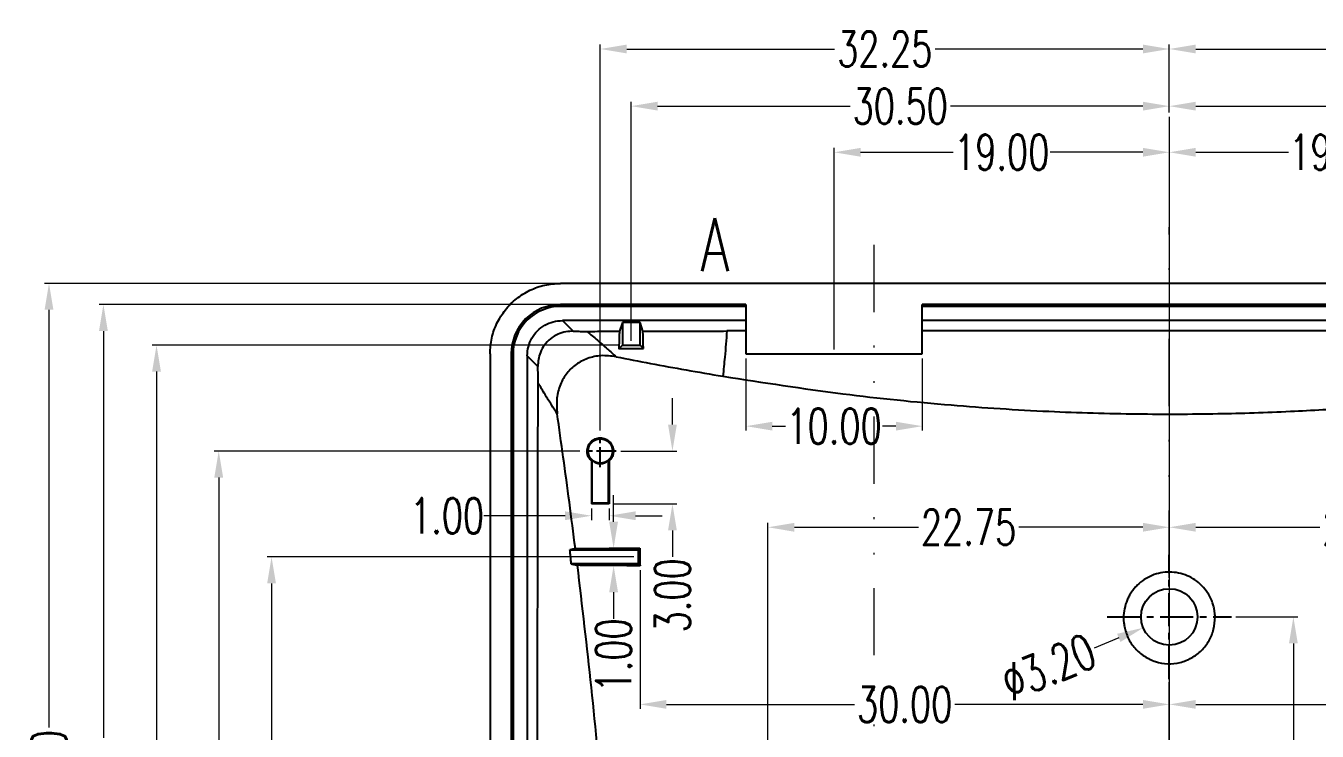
# Model space of a CAD drawing. Header units: millimetres. Extents: x 52832 to 53470, y -6025 to -5739.
# Drawn here: x 53117.8 to 53191, y -5845.6 to -5805.7 of the extents above; entities that cross this region are included whole.
import ezdxf
from ezdxf.enums import TextEntityAlignment as Align

# ---------------------------------------------------------------- set-up
doc = ezdxf.new("R2010")
doc.units = ezdxf.units.MM
doc.linetypes.add('CENTER', pattern=[0.6, 0.375, -0.075, 0.075, -0.075])
doc.linetypes.add('DIVIDE', pattern=[31.75, 12.7, -6.35, 0, -6.35, 0, -6.35])
doc.layers.get('0').update_dxf_attribs({"linetype": 'CONTINUOUS'})
doc.layers.get('Defpoints').update_dxf_attribs({"linetype": 'CONTINUOUS'})
for name, color, linetype, lineweight in [('dim', 82, 'CONTINUOUS', 9), ('hatch', 4, 'CONTINUOUS', 9), ('part', 7, 'CONTINUOUS', 20)]:
    doc.layers.add(name, color=color, linetype=linetype, lineweight=lineweight)
doc.styles.get("Standard").update_dxf_attribs({"font": 'romans.shx', "width": 0.7})
doc.dimstyles.new('03', dxfattribs={"dimscale": 0.5, "dimtxt": 4, "dimasz": 3, "dimexe": 0.5, "dimexo": 0.5, "dimgap": 0.09, "dimtad": 0, "dimzin": 0, "dimdsep": 46, "dimtxsty": 'Standard', "dimcen": 0, "dimclrd": 256, "dimclre": 256, "dimclrt": 6, "dimazin": 2, "dimtp": 0.01, "dimtm": 0.01, "dimtfac": 1, "dimtofl": 0, "dimtmove": 0, "dimatfit": 0, "dimfxl": 0, "dimtolj": 1, "dimtzin": 0, "dimlwd": -1, "dimlwe": -1, "dimarcsym": 0})

# ---------------------------------------------------------------- blocks, each defined once
blk = doc.blocks.new('*D962')
at = {"layer": 'Defpoints', "color": 0}
for p in [(53182.581, -5812.824), (53182.581, -5812.824), (53201.581, -5824.249)]:
    blk.add_point(p, dxfattribs=at)
at = {"layer": 'dim'}
for p, q in [((53201.581, -5823.999), (53201.581, -5812.574)), ((53184.081, -5812.824), (53189.336, -5812.824)), ((53200.081, -5812.824), (53194.826, -5812.824))]:
    blk.add_line(p, q, dxfattribs=at)
for points in [[(53184.081, -5812.574), (53184.081, -5813.074), (53182.581, -5812.824)], [(53200.081, -5812.574), (53200.081, -5813.074), (53201.581, -5812.824)]]:
    blk.add_solid(points, dxfattribs=at)
at = {"layer": 'dim', "color": 6, "insert": (53192.081, -5812.824), "char_height": 2, "attachment_point": 5}
blk.add_mtext('\\A1;19.00', dxfattribs=at)
blk = doc.blocks.new('*D963')
at = {"layer": 'Defpoints', "color": 0}
for p in [(53182.581, -5812.824), (53182.581, -5812.824), (53163.581, -5824.249)]:
    blk.add_point(p, dxfattribs=at)
at = {"layer": 'dim'}
for p, q in [((53163.581, -5823.999), (53163.581, -5812.574)), ((53165.081, -5812.824), (53170.336, -5812.824)), ((53181.081, -5812.824), (53175.826, -5812.824))]:
    blk.add_line(p, q, dxfattribs=at)
for points in [[(53165.081, -5812.574), (53165.081, -5813.074), (53163.581, -5812.824)], [(53181.081, -5812.574), (53181.081, -5813.074), (53182.581, -5812.824)]]:
    blk.add_solid(points, dxfattribs=at)
at = {"layer": 'dim', "color": 6, "insert": (53173.081, -5812.824), "char_height": 2, "attachment_point": 5}
blk.add_mtext('\\A1;19.00', dxfattribs=at)
blk = doc.blocks.new('*D964')
at = {"layer": 'Defpoints', "color": 0}
for p in [(53158.581, -5824.249), (53168.581, -5824.249), (53168.581, -5828.34)]:
    blk.add_point(p, dxfattribs=at)
at = {"layer": 'dim'}
for p, q in [((53158.581, -5824.499), (53158.581, -5828.59)), ((53168.581, -5824.499), (53168.581, -5828.59)), ((53160.081, -5828.34), (53160.836, -5828.34)), ((53167.081, -5828.34), (53166.326, -5828.34))]:
    blk.add_line(p, q, dxfattribs=at)
for points in [[(53160.081, -5828.09), (53160.081, -5828.59), (53158.581, -5828.34)], [(53167.081, -5828.09), (53167.081, -5828.59), (53168.581, -5828.34)]]:
    blk.add_solid(points, dxfattribs=at)
at = {"layer": 'dim', "color": 6, "insert": (53163.581, -5828.34), "char_height": 2, "attachment_point": 5}
blk.add_mtext('\\A1;10.00', dxfattribs=at)
blk = doc.blocks.new('*D991')
at = {"layer": 'Defpoints', "color": 0}
for p in [(53186.101, -5839.149), (53189.614, -5876.249), (53189.614, -5876.249)]:
    blk.add_point(p, dxfattribs=at)
at = {"layer": 'dim'}
for p, q in [((53186.351, -5839.149), (53189.864, -5839.149)), ((53189.614, -5840.649), (53189.614, -5854.854)), ((53189.614, -5874.749), (53189.614, -5860.544))]:
    blk.add_line(p, q, dxfattribs=at)
for points in [[(53189.364, -5840.649), (53189.864, -5840.649), (53189.614, -5839.149)], [(53189.364, -5874.749), (53189.864, -5874.749), (53189.614, -5876.249)]]:
    blk.add_solid(points, dxfattribs=at)
at = {"layer": 'dim', "color": 6, "insert": (53189.614, -5857.699), "char_height": 2, "attachment_point": 5, "rotation": 90}
blk.add_mtext('\\A1;37.10', dxfattribs=at)
blk = doc.blocks.new('*D993')
at = {"layer": 'Defpoints', "color": 0}
for p in [(53182.581, -5834.069), (53182.581, -5834.069), (53205.331, -5847.847)]:
    blk.add_point(p, dxfattribs=at)
at = {"layer": 'dim'}
for p, q in [((53205.331, -5847.597), (53205.331, -5833.819)), ((53184.081, -5834.069), (53191.111, -5834.069)), ((53203.831, -5834.069), (53196.801, -5834.069))]:
    blk.add_line(p, q, dxfattribs=at)
for points in [[(53184.081, -5833.819), (53184.081, -5834.319), (53182.581, -5834.069)], [(53203.831, -5833.819), (53203.831, -5834.319), (53205.331, -5834.069)]]:
    blk.add_solid(points, dxfattribs=at)
at = {"layer": 'dim', "color": 6, "insert": (53193.956, -5834.069), "char_height": 2, "attachment_point": 5}
blk.add_mtext('\\A1;22.75', dxfattribs=at)
blk = doc.blocks.new('*D994')
at = {"layer": 'Defpoints', "color": 0}
for p in [(53182.581, -5834.069), (53182.581, -5834.069), (53159.831, -5847.847)]:
    blk.add_point(p, dxfattribs=at)
at = {"layer": 'dim'}
for p, q in [((53159.831, -5847.597), (53159.831, -5833.819)), ((53161.331, -5834.069), (53168.361, -5834.069)), ((53181.081, -5834.069), (53174.051, -5834.069))]:
    blk.add_line(p, q, dxfattribs=at)
for points in [[(53161.331, -5833.819), (53161.331, -5834.319), (53159.831, -5834.069)], [(53181.081, -5833.819), (53181.081, -5834.319), (53182.581, -5834.069)]]:
    blk.add_solid(points, dxfattribs=at)
at = {"layer": 'dim', "color": 6, "insert": (53171.206, -5834.069), "char_height": 2, "attachment_point": 5}
blk.add_mtext('\\A1;22.75', dxfattribs=at)
blk = doc.blocks.new('*D1001')
at = {"layer": 'Defpoints', "color": 0}
for p in [(53152.475, -5835.749), (53131.699, -5876.249), (53133.774, -5876.249)]:
    blk.add_point(p, dxfattribs=at)
at = {"layer": 'dim'}
for p, q in [((53152.225, -5835.749), (53131.449, -5835.749)), ((53131.699, -5837.249), (53131.699, -5853.154)), ((53131.699, -5874.749), (53131.699, -5858.844)), ((53133.524, -5876.249), (53131.449, -5876.249))]:
    blk.add_line(p, q, dxfattribs=at)
for points in [[(53131.449, -5837.249), (53131.949, -5837.249), (53131.699, -5835.749)], [(53131.449, -5874.749), (53131.949, -5874.749), (53131.699, -5876.249)]]:
    blk.add_solid(points, dxfattribs=at)
at = {"layer": 'dim', "color": 6, "insert": (53131.699, -5855.999), "char_height": 2, "attachment_point": 5, "rotation": 90}
blk.add_mtext('\\A1;40.50', dxfattribs=at)
blk = doc.blocks.new('*D1002')
at = {"layer": 'Defpoints', "color": 0}
for p in [(53149.426, -5829.749), (53128.705, -5876.249), (53131.699, -5876.249)]:
    blk.add_point(p, dxfattribs=at)
at = {"layer": 'dim'}
for p, q in [((53149.176, -5829.749), (53128.455, -5829.749)), ((53128.705, -5831.249), (53128.705, -5850.154)), ((53128.705, -5874.749), (53128.705, -5855.844)), ((53131.449, -5876.249), (53128.455, -5876.249))]:
    blk.add_line(p, q, dxfattribs=at)
for points in [[(53128.455, -5831.249), (53128.955, -5831.249), (53128.705, -5829.749)], [(53128.455, -5874.749), (53128.955, -5874.749), (53128.705, -5876.249)]]:
    blk.add_solid(points, dxfattribs=at)
at = {"layer": 'dim', "color": 6, "insert": (53128.705, -5852.999), "char_height": 2, "attachment_point": 5, "rotation": 90}
blk.add_mtext('\\A1;46.50', dxfattribs=at)
blk = doc.blocks.new('*D1003')
at = {"layer": 'Defpoints', "color": 0}
for p in [(53151.581, -5823.749), (53125.18, -5876.249), (53128.455, -5876.249)]:
    blk.add_point(p, dxfattribs=at)
at = {"layer": 'dim'}
for p, q in [((53151.331, -5823.749), (53124.93, -5823.749)), ((53125.18, -5825.249), (53125.18, -5847.154)), ((53125.18, -5874.749), (53125.18, -5852.844)), ((53128.205, -5876.249), (53124.93, -5876.249))]:
    blk.add_line(p, q, dxfattribs=at)
for points in [[(53124.93, -5825.249), (53125.43, -5825.249), (53125.18, -5823.749)], [(53124.93, -5874.749), (53125.43, -5874.749), (53125.18, -5876.249)]]:
    blk.add_solid(points, dxfattribs=at)
at = {"layer": 'dim', "color": 6, "insert": (53125.18, -5849.999), "char_height": 2, "attachment_point": 5, "rotation": 90}
blk.add_mtext('\\A1;52.50', dxfattribs=at)
blk = doc.blocks.new('*D1004')
at = {"layer": 'Defpoints', "color": 0}
for p in [(53148.075, -5821.449), (53122.17, -5876.249), (53125.18, -5876.249)]:
    blk.add_point(p, dxfattribs=at)
at = {"layer": 'dim'}
for p, q in [((53147.825, -5821.449), (53121.92, -5821.449)), ((53122.17, -5822.949), (53122.17, -5846.004)), ((53122.17, -5874.749), (53122.17, -5851.694)), ((53124.93, -5876.249), (53121.92, -5876.249))]:
    blk.add_line(p, q, dxfattribs=at)
for points in [[(53121.92, -5822.949), (53122.42, -5822.949), (53122.17, -5821.449)], [(53121.92, -5874.749), (53122.42, -5874.749), (53122.17, -5876.249)]]:
    blk.add_solid(points, dxfattribs=at)
at = {"layer": 'dim', "color": 6, "insert": (53122.17, -5848.849), "char_height": 2, "attachment_point": 5, "rotation": 90}
blk.add_mtext('\\A1;54.80', dxfattribs=at)
blk = doc.blocks.new('*D1005')
at = {"layer": 'Defpoints', "color": 0}
for p in [(53148.075, -5820.249), (53119.084, -5876.249), (53122.17, -5876.249)]:
    blk.add_point(p, dxfattribs=at)
at = {"layer": 'dim'}
for p, q in [((53147.825, -5820.249), (53118.834, -5820.249)), ((53119.084, -5821.749), (53119.084, -5845.404)), ((53119.084, -5874.749), (53119.084, -5851.094)), ((53121.92, -5876.249), (53118.834, -5876.249))]:
    blk.add_line(p, q, dxfattribs=at)
for points in [[(53118.834, -5821.749), (53119.334, -5821.749), (53119.084, -5820.249)], [(53118.834, -5874.749), (53119.334, -5874.749), (53119.084, -5876.249)]]:
    blk.add_solid(points, dxfattribs=at)
at = {"layer": 'dim', "color": 6, "insert": (53119.084, -5848.249), "char_height": 2, "attachment_point": 5, "rotation": 90}
blk.add_mtext('\\A1;56.00', dxfattribs=at)
blk = doc.blocks.new('*D1010')
at = {"layer": 'Defpoints', "color": 0}
for p in [(53151.236, -5829.749), (53154.419, -5829.749), (53150.831, -5832.749)]:
    blk.add_point(p, dxfattribs=at)
at = {"layer": 'dim'}
for p, q in [((53154.419, -5828.249), (53154.419, -5826.749)), ((53151.486, -5829.749), (53154.669, -5829.749)), ((53151.081, -5832.749), (53154.669, -5832.749)), ((53154.419, -5834.249), (53154.419, -5835.749))]:
    blk.add_line(p, q, dxfattribs=at)
for points in [[(53154.169, -5828.249), (53154.669, -5828.249), (53154.419, -5829.749)], [(53154.169, -5834.249), (53154.669, -5834.249), (53154.419, -5832.749)]]:
    blk.add_solid(points, dxfattribs=at)
at = {"layer": 'dim', "color": 6, "insert": (53154.419, -5837.927), "char_height": 2, "attachment_point": 5, "rotation": 90}
blk.add_mtext('\\A1;3.00', dxfattribs=at)
blk = doc.blocks.new('*D1011')
at = {"layer": 'Defpoints', "color": 0}
for p in [(53152.581, -5836.249), (53182.581, -5844.102), (53182.581, -5844.102)]:
    blk.add_point(p, dxfattribs=at)
at = {"layer": 'dim'}
for p, q in [((53152.581, -5836.499), (53152.581, -5844.352)), ((53154.081, -5844.102), (53164.736, -5844.102)), ((53181.081, -5844.102), (53170.426, -5844.102))]:
    blk.add_line(p, q, dxfattribs=at)
for points in [[(53154.081, -5843.852), (53154.081, -5844.352), (53152.581, -5844.102)], [(53181.081, -5843.852), (53181.081, -5844.352), (53182.581, -5844.102)]]:
    blk.add_solid(points, dxfattribs=at)
at = {"layer": 'dim', "color": 6, "insert": (53167.581, -5844.102), "char_height": 2, "attachment_point": 5}
blk.add_mtext('\\A1;30.00', dxfattribs=at)
blk = doc.blocks.new('*D1012')
at = {"layer": 'Defpoints', "color": 0}
for p in [(53152.576, -5835.254), (53151.085, -5836.249), (53152.581, -5836.249)]:
    blk.add_point(p, dxfattribs=at)
at = {"layer": 'dim'}
for p, q in [((53151.085, -5833.754), (53151.085, -5832.254)), ((53152.326, -5835.254), (53150.835, -5835.254)), ((53152.331, -5836.249), (53150.835, -5836.249)), ((53151.085, -5837.749), (53151.085, -5839.249))]:
    blk.add_line(p, q, dxfattribs=at)
for points in [[(53150.835, -5833.754), (53151.335, -5833.754), (53151.085, -5835.254)], [(53150.835, -5837.749), (53151.335, -5837.749), (53151.085, -5836.249)]]:
    blk.add_solid(points, dxfattribs=at)
at = {"layer": 'dim', "color": 6, "insert": (53151.085, -5841.327), "char_height": 2, "attachment_point": 5, "rotation": 90}
blk.add_mtext('\\A1;1.00', dxfattribs=at)
blk = doc.blocks.new('*D1017')
at = {"layer": 'Defpoints', "color": 0}
for p in [(53212.581, -5836.249), (53182.581, -5844.102), (53182.581, -5844.102)]:
    blk.add_point(p, dxfattribs=at)
at = {"layer": 'dim'}
for p, q in [((53212.581, -5836.499), (53212.581, -5844.352)), ((53184.081, -5844.102), (53194.736, -5844.102)), ((53211.081, -5844.102), (53200.426, -5844.102))]:
    blk.add_line(p, q, dxfattribs=at)
for points in [[(53184.081, -5843.852), (53184.081, -5844.352), (53182.581, -5844.102)], [(53211.081, -5843.852), (53211.081, -5844.352), (53212.581, -5844.102)]]:
    blk.add_solid(points, dxfattribs=at)
at = {"layer": 'dim', "color": 6, "insert": (53197.581, -5844.102), "char_height": 2, "attachment_point": 5}
blk.add_mtext('\\A1;30.00', dxfattribs=at)
blk = doc.blocks.new('*D1055')
at = {"layer": 'Defpoints', "color": 0}
for p in [(53182.581, -5810.21), (53182.581, -5810.818), (53152.081, -5823.749)]:
    blk.add_point(p, dxfattribs=at)
at = {"layer": 'dim'}
for p, q in [((53152.081, -5823.499), (53152.081, -5809.96)), ((53153.581, -5810.21), (53164.486, -5810.21)), ((53181.081, -5810.21), (53170.176, -5810.21)), ((53182.581, -5810.568), (53182.581, -5809.96))]:
    blk.add_line(p, q, dxfattribs=at)
for points in [[(53153.581, -5809.96), (53153.581, -5810.46), (53152.081, -5810.21)], [(53181.081, -5809.96), (53181.081, -5810.46), (53182.581, -5810.21)]]:
    blk.add_solid(points, dxfattribs=at)
at = {"layer": 'dim', "color": 6, "insert": (53167.331, -5810.21), "char_height": 2, "attachment_point": 5}
blk.add_mtext('\\A1;30.50', dxfattribs=at)
blk = doc.blocks.new('*D1056')
at = {"layer": 'Defpoints', "color": 0}
for p in [(53182.581, -5806.972), (53182.581, -5810.568), (53150.331, -5828.844)]:
    blk.add_point(p, dxfattribs=at)
at = {"layer": 'dim'}
for p, q in [((53150.331, -5828.594), (53150.331, -5806.722)), ((53182.581, -5810.318), (53182.581, -5806.722)), ((53151.831, -5806.972), (53163.611, -5806.972)), ((53181.081, -5806.972), (53169.301, -5806.972))]:
    blk.add_line(p, q, dxfattribs=at)
for points in [[(53151.831, -5806.722), (53151.831, -5807.222), (53150.331, -5806.972)], [(53181.081, -5806.722), (53181.081, -5807.222), (53182.581, -5806.972)]]:
    blk.add_solid(points, dxfattribs=at)
at = {"layer": 'dim', "color": 6, "insert": (53166.456, -5806.972), "char_height": 2, "attachment_point": 5}
blk.add_mtext('\\A1;32.25', dxfattribs=at)
blk = doc.blocks.new('*D1057')
at = {"layer": 'Defpoints', "color": 0}
for p in [(53182.581, -5810.21), (53182.581, -5810.264), (53213.081, -5823.749)]:
    blk.add_point(p, dxfattribs=at)
at = {"layer": 'dim'}
for p, q in [((53182.581, -5810.014), (53182.581, -5809.96)), ((53184.081, -5810.21), (53194.986, -5810.21)), ((53211.581, -5810.21), (53200.676, -5810.21)), ((53213.081, -5823.499), (53213.081, -5809.96))]:
    blk.add_line(p, q, dxfattribs=at)
for points in [[(53184.081, -5809.96), (53184.081, -5810.46), (53182.581, -5810.21)], [(53211.581, -5809.96), (53211.581, -5810.46), (53213.081, -5810.21)]]:
    blk.add_solid(points, dxfattribs=at)
at = {"layer": 'dim', "color": 6, "insert": (53197.831, -5810.21), "char_height": 2, "attachment_point": 5}
blk.add_mtext('\\A1;30.50', dxfattribs=at)
blk = doc.blocks.new('*D1058')
at = {"layer": 'Defpoints', "color": 0}
for p in [(53182.581, -5806.972), (53182.581, -5806.972), (53214.831, -5828.844)]:
    blk.add_point(p, dxfattribs=at)
at = {"layer": 'dim'}
for p, q in [((53214.831, -5828.594), (53214.831, -5806.722)), ((53184.081, -5806.972), (53195.861, -5806.972)), ((53213.331, -5806.972), (53201.551, -5806.972))]:
    blk.add_line(p, q, dxfattribs=at)
for points in [[(53184.081, -5806.722), (53184.081, -5807.222), (53182.581, -5806.972)], [(53213.331, -5806.722), (53213.331, -5807.222), (53214.831, -5806.972)]]:
    blk.add_solid(points, dxfattribs=at)
at = {"layer": 'dim', "color": 6, "insert": (53198.706, -5806.972), "char_height": 2, "attachment_point": 5}
blk.add_mtext('\\A1;32.25', dxfattribs=at)
blk = doc.blocks.new('*D1059')
at = {"layer": 'Defpoints', "color": 0}
for p in [(53184.059, -5838.537), (53181.103, -5839.761)]:
    blk.add_point(p, dxfattribs=at)
at = {"layer": 'dim'}
blk.add_line((53179.717, -5840.335), (53178.331, -5840.909), dxfattribs=at)
blk.add_solid([(53179.621, -5840.104), (53179.812, -5840.566), (53181.103, -5839.761)], dxfattribs=at)
at = {"layer": 'dim', "color": 6, "insert": (53175.733, -5841.984), "char_height": 2, "attachment_point": 5, "rotation": 22.49377}
blk.add_mtext('\\A1;∅3.20', dxfattribs=at)
blk = doc.blocks.new('*D1063')
at = {"layer": 'Defpoints', "color": 0}
for p in [(53149.832, -5832.748), (53150.831, -5832.749), (53149.832, -5833.415)]:
    blk.add_point(p, dxfattribs=at)
at = {"layer": 'dim'}
for p, q in [((53149.832, -5832.998), (53149.832, -5833.665)), ((53150.831, -5832.999), (53150.831, -5833.665)), ((53148.332, -5833.415), (53143.727, -5833.415)), ((53152.331, -5833.415), (53153.831, -5833.415))]:
    blk.add_line(p, q, dxfattribs=at)
for points in [[(53148.332, -5833.165), (53148.332, -5833.665), (53149.832, -5833.415)], [(53152.331, -5833.165), (53152.331, -5833.665), (53150.831, -5833.415)]]:
    blk.add_solid(points, dxfattribs=at)
at = {"layer": 'dim', "color": 6, "insert": (53141.648, -5833.415), "char_height": 2, "attachment_point": 5}
blk.add_mtext('\\A1;1.00', dxfattribs=at)

msp = doc.modelspace()

# ---------------------------------------------------------------- linework, layer by layer
at = {"color": 7, "linetype": 'Continuous'}
for p, q in [((53217.086, -5820.249), (53148.075, -5820.249)), ((53148.075, -5821.449), (53148.075, -5821.554)), ((53158.581, -5821.449), (53148.075, -5821.449)), ((53158.581, -5821.449), (53158.581, -5824.249)), ((53168.581, -5824.249), (53168.581, -5821.449)), ((53196.581, -5821.449), (53168.581, -5821.449)), ((53158.581, -5821.554), (53148.075, -5821.555)), ((53196.581, -5821.554), (53168.581, -5821.554)), ((53148.186, -5822.356), (53148.79, -5822.961)), ((53158.581, -5822.356), (53148.186, -5822.356)), ((53151.581, -5822.461), (53151.414, -5822.963)), ((53151.581, -5822.461), (53151.581, -5823.749)), ((53152.581, -5822.461), (53151.581, -5822.461)), ((53152.581, -5823.749), (53152.581, -5822.461)), ((53152.747, -5822.959), (53152.581, -5822.461)), ((53196.581, -5822.356), (53168.581, -5822.356)), ((53144.081, -5824.243), (53144.081, -5928.254)), ((53145.281, -5824.243), (53145.281, -5928.254)), ((53145.281, -5824.243), (53145.386, -5824.243)), ((53145.386, -5824.243), (53145.387, -5928.254)), ((53146.188, -5824.354), (53146.188, -5928.144)), ((53146.792, -5824.958), (53146.188, -5824.354)), ((53151.581, -5823.749), (53151.38, -5823.95)), ((53151.581, -5823.749), (53152.581, -5823.749)), ((53152.581, -5823.749), (53152.775, -5823.943)), ((53158.581, -5824.249), (53168.581, -5824.249)), ((53149.869, -5832.711), (53149.869, -5830.291)), ((53150.793, -5832.711), (53150.793, -5830.291)), ((53149.832, -5832.748), (53149.869, -5832.711)), ((53150.793, -5832.711), (53149.869, -5832.711)), ((53150.831, -5832.749), (53150.793, -5832.711)), ((53148.612, -5835.355), (53152.475, -5835.355)), ((53152.475, -5835.355), (53152.576, -5835.254)), ((53152.475, -5835.355), (53152.475, -5836.143)), ((53152.475, -5836.143), (53148.683, -5836.143)), ((53152.475, -5836.143), (53152.581, -5836.249))]:
    msp.add_line(p, q, dxfattribs=at)
at = {"color": 1, "linetype": 'CENTER', "ltscale": 3}
for p, q in [((53150.331, -5830.654), (53150.331, -5828.844)), ((53151.236, -5829.749), (53149.426, -5829.749))]:
    msp.add_line(p, q, dxfattribs=at)
at = {"color": 1, "linetype": 'CENTER', "ltscale": 5}
for p, q in [((53182.581, -5842.669), (53182.581, -5835.629)), ((53179.061, -5839.149), (53186.101, -5839.149))]:
    msp.add_line(p, q, dxfattribs=at)
at = {"color": 7, "linetype": 'Continuous'}
for centre, radius in [((53150.331, -5829.749), 0.686), ((53182.581, -5839.149), 1.6)]:
    msp.add_circle(centre, radius, dxfattribs=at)
for centre, radius, start, end in [((53148.073, -5824.241), 2.791, 89.95361, 180.04639), ((53148.073, -5824.241), 2.686, 89.95361, 180.0482), ((53150.331, -5829.749), 0.712, 229.54678, 310.45322)]:
    msp.add_arc(centre, radius, start, end, dxfattribs=at)
for points in [[(53144.081, -5824.243), (53144.181, -5823.353), (53144.476, -5822.509), (53144.952, -5821.752), (53145.584, -5821.12), (53146.341, -5820.644), (53147.185, -5820.349), (53148.075, -5820.249)], [(53146.188, -5824.354), (53146.257, -5823.836), (53146.456, -5823.354), (53146.773, -5822.941), (53147.186, -5822.624), (53147.668, -5822.425), (53148.186, -5822.356)], [(53152.747, -5822.959), (53154.304, -5822.955), (53155.891, -5822.951), (53157.506, -5822.948)], [(53157.506, -5822.947), (53157.386, -5824.423), (53157.28, -5825.513)], [(53158.581, -5822.947), (53157.506, -5822.948)], [(53196.581, -5822.936), (53192.934, -5822.934), (53181.905, -5822.932), (53169.908, -5822.935), (53168.581, -5822.936)], [(53148.79, -5822.961), (53148.381, -5822.994), (53147.938, -5823.131), (53147.509, -5823.393), (53147.168, -5823.75), (53146.937, -5824.159), (53146.82, -5824.57), (53146.792, -5824.958)], [(53148.79, -5822.961), (53149.056, -5822.966), (53149.317, -5822.969), (53149.563, -5822.969)], [(53149.563, -5822.969), (53150.173, -5822.967), (53150.79, -5822.965), (53151.414, -5822.963)], [(53149.563, -5822.969), (53150.166, -5823.471), (53150.739, -5823.969), (53151.226, -5824.405)], [(53151.414, -5822.963), (53151.403, -5823.319), (53151.392, -5823.649), (53151.38, -5823.95)], [(53152.775, -5823.943), (53152.765, -5823.636), (53152.756, -5823.308), (53152.747, -5822.959)], [(53151.226, -5824.405), (53150.369, -5824.349), (53149.606, -5824.508), (53148.962, -5824.844), (53148.447, -5825.336), (53148.076, -5825.974), (53147.875, -5826.75), (53147.885, -5827.632)], [(53151.226, -5824.405), (53153.176, -5824.782), (53155.193, -5825.153), (53157.279, -5825.513)], [(53151.38, -5823.95), (53151.828, -5823.947), (53152.294, -5823.945), (53152.775, -5823.943)], [(53157.279, -5825.513), (53164.084, -5826.505), (53170.219, -5827.14), (53175.757, -5827.498), (53180.77, -5827.644), (53185.326, -5827.63), (53189.441, -5827.499), (53193.123, -5827.284), (53196.428, -5827.014), (53199.475, -5826.7), (53202.387, -5826.342), (53205.278, -5825.932), (53208.177, -5825.467), (53211.068, -5824.956), (53213.935, -5824.406)], [(53146.806, -5825.888), (53146.805, -5825.592), (53146.8, -5825.278), (53146.792, -5824.958)], [(53146.769, -5855.09), (53146.776, -5844.436), (53146.787, -5834.705), (53146.806, -5825.888)], [(53147.885, -5827.632), (53147.566, -5827.135), (53147.197, -5826.546), (53146.806, -5825.888)], [(53148.917, -5835.28), (53148.577, -5832.65), (53148.231, -5830.1), (53147.885, -5827.632)], [(53149.583, -5829.749), (53149.64, -5829.463), (53149.802, -5829.221), (53150.044, -5829.059), (53150.33, -5829.001), (53150.616, -5829.058), (53150.86, -5829.22), (53151.022, -5829.463), (53151.079, -5829.749)], [(53149.833, -5830.307), (53149.698, -5830.147), (53149.612, -5829.956), (53149.583, -5829.749)], [(53151.079, -5829.749), (53151.05, -5829.956), (53150.965, -5830.148), (53150.829, -5830.307)], [(53149.833, -5830.307), (53149.832, -5831.121), (53149.832, -5831.934), (53149.832, -5832.748)], [(53149.869, -5830.291), (53149.857, -5830.296), (53149.845, -5830.302), (53149.833, -5830.307)], [(53150.793, -5830.291), (53150.805, -5830.296), (53150.817, -5830.302), (53150.829, -5830.307)], [(53150.829, -5830.307), (53150.83, -5831.121), (53150.83, -5831.935), (53150.831, -5832.749)], [(53150.831, -5832.749), (53150.498, -5832.749), (53150.165, -5832.748), (53149.832, -5832.748)], [(53148.917, -5835.28), (53148.823, -5835.305), (53148.721, -5835.33), (53148.612, -5835.355)], [(53148.683, -5836.143), (53148.659, -5835.88), (53148.636, -5835.617), (53148.612, -5835.355)], [(53148.917, -5835.28), (53150.136, -5835.271), (53151.356, -5835.262), (53152.576, -5835.254)], [(53152.576, -5835.254), (53152.577, -5835.586), (53152.579, -5835.917), (53152.581, -5836.249)], [(53148.683, -5836.143), (53148.808, -5836.17), (53148.926, -5836.197), (53149.035, -5836.224)], [(53152.581, -5836.249), (53151.398, -5836.241), (53150.216, -5836.232), (53149.035, -5836.224)], [(53150.992, -5857.249), (53150.489, -5850.236), (53149.826, -5843.147), (53149.035, -5836.224)], [(53185.128, -5838.713), (53185.067, -5838.464), (53184.982, -5838.223), (53184.744, -5837.773), (53184.425, -5837.378), (53184.036, -5837.053), (53183.59, -5836.812), (53183.104, -5836.662), (53182.598, -5836.608), (53182.093, -5836.652), (53181.607, -5836.797), (53181.158, -5837.034), (53180.762, -5837.353), (53180.589, -5837.541), (53180.434, -5837.745), (53180.301, -5837.964), (53180.192, -5838.194), (53180.042, -5838.68), (53179.988, -5839.185), (53179.998, -5839.439), (53180.034, -5839.692)], [(53185.174, -5839.149), (53185.167, -5839.002), (53185.151, -5838.857), (53185.127, -5838.713)], [(53180.034, -5839.692), (53180.253, -5840.346), (53180.64, -5840.924), (53181.168, -5841.379), (53181.8, -5841.678), (53182.491, -5841.797), (53183.189, -5841.726), (53183.844, -5841.47), (53184.405, -5841.048), (53184.832, -5840.491), (53185.094, -5839.842), (53185.174, -5839.149)]]:
    msp.add_spline(points, degree=3, dxfattribs=at)
at = {"layer": 'hatch', "linetype": 'DIVIDE', "ltscale": 0.3}
for p, q in [((53182.581, -5934.18), (53182.581, -5817.062)), ((53165.831, -5818.063), (53165.831, -5935.221))]:
    msp.add_line(p, q, dxfattribs=at)
at = {"layer": 'hatch', "flags": 128}
for points in [[(53182.581, -5817.062, 0, 0, 0), (53185.581, -5817.062, 0.9, 0, 0), (53188.581, -5817.062, 0, 0, 0)], [(53165.831, -5818.063, 0, 0, 0), (53162.831, -5818.063, 0.9, 0, 0), (53159.831, -5818.063, 0, 0, 0)]]:
    msp.add_lwpolyline(points, format="xyseb", dxfattribs=at)
at = {"layer": 'part', "color": 1, "linetype": 'CENTER', "ltscale": 100}
msp.add_line((53182.581, -5810.818), (53182.581, -5941.679), dxfattribs=at)

# ---------------------------------------------------------------- texts
at = {"layer": 'hatch', "width": 0.7}
msp.add_text('A', height=3, dxfattribs=at).set_placement((53156.831, -5818.063), align=Align.MIDDLE)

# ---------------------------------------------------------------- dimensions: what is measured, and where the dimension line sits
at = {"layer": 'dim'}
for base, p1, p2, picture, middle in [((53182.581, -5806.972), (53150.331, -5828.844), (53182.581, -5810.568), '*D1056', (53166.456, -5806.972)), ((53182.581, -5806.972), (53214.831, -5828.844), (53182.581, -5806.972), '*D1058', (53198.706, -5806.972)), ((53182.581, -5810.21), (53152.081, -5823.749), (53182.581, -5810.818), '*D1055', (53167.331, -5810.21)), ((53182.581, -5810.21), (53213.081, -5823.749), (53182.581, -5810.264), '*D1057', (53197.831, -5810.21)), ((53182.581, -5812.824), (53163.581, -5824.249), (53182.581, -5812.824), '*D963', (53173.081, -5812.824)), ((53182.581, -5812.824), (53201.581, -5824.249), (53182.581, -5812.824), '*D962', (53192.081, -5812.824)), ((53168.581, -5828.34), (53158.581, -5824.249), (53168.581, -5824.249), '*D964', (53163.581, -5828.34)), ((53182.581, -5834.069), (53159.831, -5847.847), (53182.581, -5834.069), '*D994', (53171.206, -5834.069)), ((53182.581, -5834.069), (53205.331, -5847.847), (53182.581, -5834.069), '*D993', (53193.956, -5834.069)), ((53182.581, -5844.102), (53152.581, -5836.249), (53182.581, -5844.102), '*D1011', (53167.581, -5844.102)), ((53182.581, -5844.102), (53212.581, -5836.249), (53182.581, -5844.102), '*D1017', (53197.581, -5844.102))]:
    dim = msp.add_linear_dim(base=base, p1=p1, p2=p2, dimstyle='03', dxfattribs=at)
    dim.commit()
    dim.dimension.update_dxf_attribs({"geometry": picture, "text_midpoint": middle})
for base, p1, p2, picture, middle in [((53119.084, -5876.249), (53148.075, -5820.249), (53122.17, -5876.249), '*D1005', (53119.084, -5848.249)), ((53122.17, -5876.249), (53148.075, -5821.449), (53125.18, -5876.249), '*D1004', (53122.17, -5848.849)), ((53125.18, -5876.249), (53151.581, -5823.749), (53128.455, -5876.249), '*D1003', (53125.18, -5849.999)), ((53128.705, -5876.249), (53149.426, -5829.749), (53131.699, -5876.249), '*D1002', (53128.705, -5852.999)), ((53131.699, -5876.249), (53152.475, -5835.749), (53133.774, -5876.249), '*D1001', (53131.699, -5855.999)), ((53189.614, -5876.249), (53186.101, -5839.149), (53189.614, -5876.249), '*D991', (53189.614, -5857.699))]:
    dim = msp.add_linear_dim(base=base, p1=p1, p2=p2, angle=90, dimstyle='03', dxfattribs=at)
    dim.commit()
    dim.dimension.update_dxf_attribs({"geometry": picture, "text_midpoint": middle})
dim = msp.add_linear_dim(base=(53154.419, -5829.749), p1=(53150.831, -5832.749), p2=(53151.236, -5829.749), angle=90, dimstyle='03', dxfattribs=at)
dim.commit()
dim.dimension.update_dxf_attribs({"geometry": '*D1010', "text_midpoint": (53154.419, -5837.927), "dimtype": 160})
dim = msp.add_linear_dim(base=(53149.832, -5833.415), p1=(53150.831, -5832.749), p2=(53149.832, -5832.748), dimstyle='03', dxfattribs=at)
dim.commit()
dim.dimension.update_dxf_attribs({"geometry": '*D1063', "text_midpoint": (53141.648, -5833.415), "dimtype": 160})
dim = msp.add_linear_dim(base=(53151.085, -5836.249), p1=(53152.576, -5835.254), p2=(53152.581, -5836.249), angle=90, text='1.00', dimstyle='03', dxfattribs=at)
dim.commit()
dim.dimension.update_dxf_attribs({"geometry": '*D1012', "text_midpoint": (53151.085, -5841.327)})
dim = msp.add_diameter_dim_2p(p1=(53184.059, -5838.537), p2=(53181.103, -5839.761), dimstyle='03', dxfattribs=at)
dim.commit()
dim.dimension.update_dxf_attribs({"geometry": '*D1059', "text_midpoint": (53175.733, -5841.984)})

doc.saveas('drawing.dxf')
